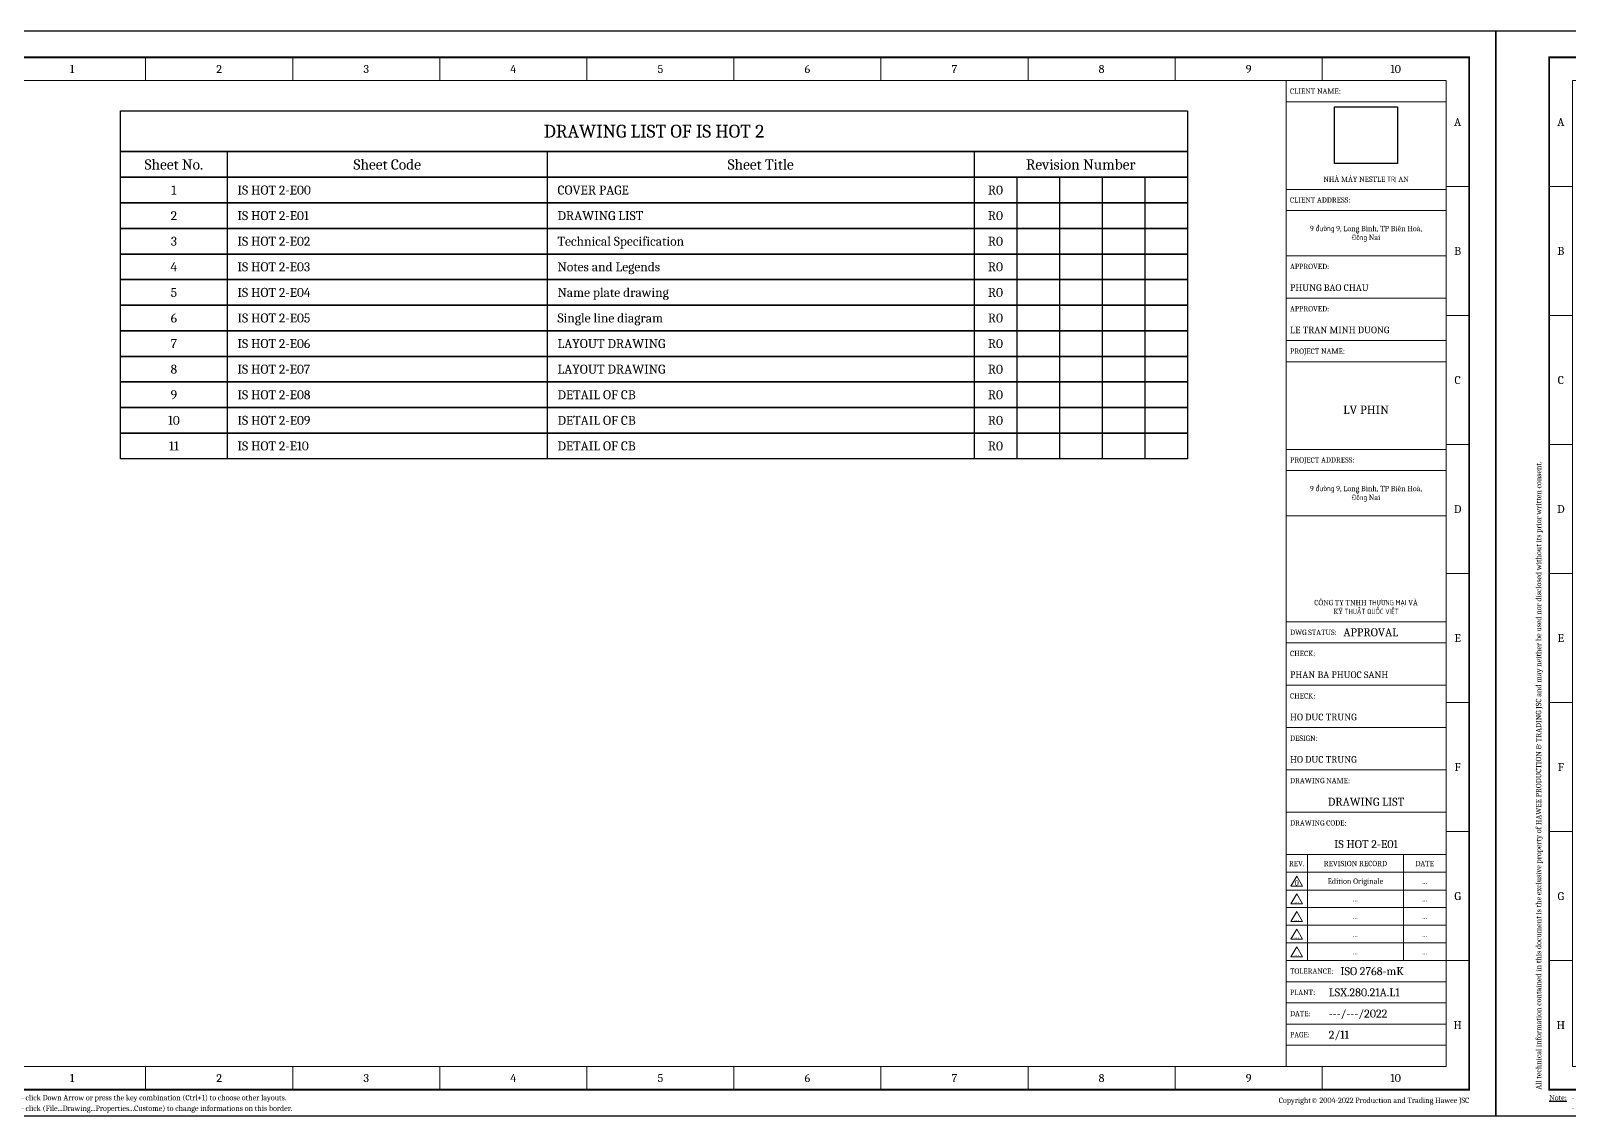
# Model space of a CAD drawing. Header units: millimetres. Extents: x -116965 to 323937, y 291661 to 566926.
# Drawn here: x -90987 to -82912, y 312088 to 317790 of the extents above; entities that cross this region are included whole.
import ezdxf
from ezdxf.enums import TextEntityAlignment as Align

# ---------------------------------------------------------------- set-up
doc = ezdxf.new("R2010")
doc.units = ezdxf.units.MM
doc.layers.get('0').update_dxf_attribs({"lineweight": 18})
doc.styles.add('hwBorder', font='Cambria.ttf')
doc.styles.add('hwText', font='Cambria.ttf')
picture_1 = doc.add_image_def('image1.png', size_in_pixel=(430, 385))

# ---------------------------------------------------------------- blocks, each defined once
blk = doc.blocks.new('*U1980')
at = {"color": 5}
for p, q in [((37.57, 198.62), (37.57, 194.28)), ((65.14, 198.62), (65.14, 194.28)), ((92.7, 198.62), (92.7, 194.28)), ((120.27, 198.62), (120.27, 194.28)), ((147.84, 198.62), (147.84, 194.28)), ((175.41, 198.62), (175.41, 194.28)), ((202.98, 198.62), (202.98, 194.28)), ((230.54, 198.62), (230.54, 194.28)), ((258.11, 198.62), (258.11, 194.28)), ((10, 174.42), (14.34, 174.42)), ((285.68, 174.42), (281.34, 174.42)), ((10, 150.22), (14.34, 150.22)), ((285.68, 150.22), (281.34, 150.22)), ((10, 126.01), (14.34, 126.01)), ((285.68, 126.01), (281.34, 126.01)), ((10, 101.81), (14.34, 101.81)), ((285.68, 101.81), (281.34, 101.81)), ((10, 77.61), (14.34, 77.61)), ((285.68, 77.61), (281.34, 77.61)), ((10, 53.41), (14.34, 53.41)), ((285.68, 53.41), (281.34, 53.41)), ((10, 29.2), (14.34, 29.2)), ((285.68, 29.2), (281.34, 29.2)), ((37.57, 5), (37.57, 9.34)), ((65.14, 5), (65.14, 9.34)), ((92.7, 5), (92.7, 9.34)), ((120.27, 5), (120.27, 9.34)), ((147.84, 5), (147.84, 9.34)), ((175.41, 5), (175.41, 9.34)), ((202.98, 5), (202.98, 9.34)), ((230.54, 5), (230.54, 9.34)), ((258.11, 5), (258.11, 9.34))]:
    blk.add_line(p, q, dxfattribs=at)
at = {"color": 5, "const_width": 0.35}
blk.add_lwpolyline([(10, 198.62), (285.68, 198.62), (285.68, 5), (10, 5)], close=True, dxfattribs=at)
at = {"color": 5}
for points in [[(14.34, 194.28), (281.34, 194.28), (281.34, 9.34), (14.34, 9.34)], [(251.34, 194.28), (281.34, 194.28), (281.34, 190.31), (251.34, 190.31)], [(251.34, 190.31), (281.34, 190.31), (281.34, 173.87), (251.34, 173.87)], [(251.34, 173.87), (281.34, 173.87), (281.34, 169.9), (251.34, 169.9)], [(251.34, 173.87), (281.34, 173.87), (281.34, 169.9), (251.34, 169.9)], [(251.34, 169.9), (281.34, 169.9), (281.34, 153.45), (251.34, 153.45)], [(251.34, 169.9), (281.34, 169.9), (281.34, 161.4), (251.34, 161.4)], [(251.34, 161.4), (281.34, 161.4), (281.34, 153.45), (251.34, 153.45)], [(251.34, 153.45), (281.34, 153.45), (281.34, 145.51), (251.34, 145.51)], [(251.34, 145.51), (281.34, 145.51), (281.34, 141.54), (251.34, 141.54)], [(251.34, 141.54), (281.34, 141.54), (281.34, 125.1), (251.34, 125.1)], [(251.34, 125.1), (281.34, 125.1), (281.34, 121.12), (251.34, 121.12)], [(251.34, 121.12), (281.34, 121.12), (281.34, 112.63), (251.34, 112.63)], [(251.34, 92.76), (281.34, 92.76), (281.34, 112.63), (251.34, 112.63)], [(251.34, 92.76), (281.34, 92.76), (281.34, 88.79), (251.34, 88.79)], [(251.34, 80.85), (281.34, 80.85), (281.34, 88.79), (251.34, 88.79)], [(251.34, 72.9), (281.34, 72.9), (281.34, 80.85), (251.34, 80.85)], [(251.34, 64.96), (281.34, 64.96), (281.34, 72.9), (251.34, 72.9)], [(251.34, 57.01), (281.34, 57.01), (281.34, 64.96), (251.34, 64.96)], [(251.34, 49.07), (281.34, 49.07), (281.34, 57.01), (251.34, 57.01)], [(251.34, 49.07), (255.34, 49.07), (255.34, 45.76), (251.34, 45.76)], [(255.34, 49.07), (273.34, 49.07), (273.34, 45.76), (255.34, 45.76)], [(273.34, 49.07), (281.34, 49.07), (281.34, 45.76), (273.34, 45.76)], [(251.34, 45.76), (255.34, 45.76), (255.34, 42.44), (251.34, 42.44)], [(255.34, 45.76), (273.34, 45.76), (273.34, 42.44), (255.34, 42.44)], [(273.34, 45.76), (281.34, 45.76), (281.34, 42.44), (273.34, 42.44)], [(251.34, 42.44), (255.34, 42.44), (255.34, 39.13), (251.34, 39.13)], [(255.34, 42.44), (273.34, 42.44), (273.34, 39.13), (255.34, 39.13)], [(273.34, 42.44), (281.34, 42.44), (281.34, 39.13), (273.34, 39.13)], [(251.34, 39.13), (255.34, 39.13), (255.34, 35.82), (251.34, 35.82)], [(255.34, 39.13), (273.34, 39.13), (273.34, 35.82), (255.34, 35.82)], [(273.34, 39.13), (281.34, 39.13), (281.34, 35.82), (273.34, 35.82)], [(251.34, 35.82), (255.34, 35.82), (255.34, 32.51), (251.34, 32.51)], [(255.34, 35.82), (273.34, 35.82), (273.34, 32.51), (255.34, 32.51)], [(273.34, 35.82), (281.34, 35.82), (281.34, 32.51), (273.34, 32.51)], [(251.34, 32.51), (255.34, 32.51), (255.34, 29.2), (251.34, 29.2)], [(255.34, 32.51), (273.34, 32.51), (273.34, 29.2), (255.34, 29.2)], [(273.34, 32.51), (281.34, 32.51), (281.34, 29.2), (273.34, 29.2)], [(251.34, 29.2), (281.34, 29.2), (281.34, 25.23), (251.34, 25.23)], [(251.34, 25.23), (281.34, 25.23), (281.34, 21.26), (251.34, 21.26)], [(251.34, 21.26), (281.34, 21.26), (281.34, 17.28), (251.34, 17.28)], [(251.34, 17.28), (281.34, 17.28), (281.34, 13.31), (251.34, 13.31)], [(251.34, 13.31), (281.34, 13.31), (281.34, 9.34), (251.34, 9.34)]]:
    blk.add_lwpolyline(points, close=True, dxfattribs=at)
at = {"color": 253}
for points in [[(253.34, 45.04), (252.26, 43.16), (254.42, 43.16)], [(253.34, 41.73), (252.26, 39.85), (254.42, 39.85)], [(253.34, 38.42), (252.26, 36.54), (254.42, 36.54)], [(253.34, 35.11), (252.26, 33.23), (254.42, 33.23)], [(253.34, 31.8), (252.26, 29.92), (254.42, 29.92)]]:
    blk.add_lwpolyline(points, close=True, dxfattribs=at)
at = {"layer": 'Defpoints', "color": 4}
blk.add_lwpolyline([(0, 203.62), (290.68, 203.62), (290.68, 0), (0, 0)], close=True, dxfattribs=at)
at = {"color": 253, "style": 'hwBorder'}
for s, height, p in [('1', 1.5, (23.78, 196.45)), ('2', 1.5, (51.35, 196.45)), ('3', 1.5, (78.92, 196.45)), ('4', 1.5, (106.49, 196.45)), ('5', 1.5, (134.06, 196.45)), ('6', 1.5, (161.62, 196.45)), ('7', 1.5, (189.19, 196.45)), ('8', 1.5, (216.76, 196.45)), ('9', 1.5, (244.33, 196.45)), ('10', 1.5, (271.89, 196.45)), ('A', 1.5, (12.17, 186.52)), ('A', 1.5, (283.51, 186.52)), ('B', 1.5, (12.17, 162.32)), ('B', 1.5, (283.51, 162.32)), ('C', 1.5, (12.17, 138.11)), ('C', 1.5, (283.51, 138.11)), ('D', 1.5, (12.17, 113.91)), ('D', 1.5, (283.51, 113.91)), ('E', 1.5, (12.17, 89.71)), ('E', 1.5, (283.51, 89.71)), ('F', 1.5, (12.17, 65.51)), ('F', 1.5, (283.51, 65.51)), ('REV.', 1, (253.34, 47.41)), ('REVISION RECORD', 1, (264.34, 47.41)), ('DATE', 1, (277.34, 47.41)), ('G', 1.5, (12.17, 41.3)), ('G', 1.5, (283.51, 41.3)), ('H', 1.5, (12.17, 17.1)), ('H', 1.5, (283.51, 17.1)), ('1', 1.5, (23.78, 7.17)), ('2', 1.5, (51.35, 7.17)), ('3', 1.5, (78.92, 7.17)), ('4', 1.5, (106.49, 7.17)), ('5', 1.5, (134.06, 7.17)), ('6', 1.5, (161.62, 7.17)), ('7', 1.5, (189.19, 7.17)), ('8', 1.5, (216.76, 7.17)), ('9', 1.5, (244.33, 7.17)), ('10', 1.5, (271.89, 7.17))]:
    blk.add_text(s, height=height, dxfattribs=at).set_placement(p, align=Align.MIDDLE_CENTER)
for s, height, p in [('CLIENT NAME:', 1, (252.09, 192.3)), ('CLIENT ADDRESS:', 1, (252.09, 171.88)), ('APPROVED:', 1, (252.09, 159.41)), ('PHUNG BAO CHAU', 1.25, (252.09, 155.44)), ('APPROVED:', 1, (252.09, 151.47)), ('LE TRAN MINH DUONG', 1.25, (252.09, 147.5)), ('PROJECT NAME:', 1, (252.09, 143.52)), ('PROJECT ADDRESS:', 1, (252.09, 123.11)), ('DWG STATUS:', 1, (252.09, 90.78)), ('CHECK:', 1, (252.09, 86.81)), ('PHAN BA PHUOC SANH', 1.25, (252.09, 82.83)), ('CHECK:', 1, (252.09, 78.86)), ('HO DUC TRUNG', 1.25, (252.09, 74.89)), ('DESIGN:', 1, (252.09, 70.92)), ('HO DUC TRUNG', 1.25, (252.09, 66.94)), ('DRAWING NAME:', 1, (252.09, 62.97)), ('DRAWING CODE:', 1, (252.09, 55.02)), ('TOLERANCE:', 1, (252.09, 27.22)), ('PLANT:', 1, (252.09, 23.24)), ('LSX.280.21A.L1', 1.5, (259.34, 23.24)), ('DATE:', 1, (252.09, 19.27)), ('---/---/2022', 1.5, (259.34, 19.27)), ('PAGE:', 1, (252.09, 15.3))]:
    blk.add_text(s, height=height, dxfattribs=at).set_placement(p, align=Align.MIDDLE_LEFT)
blk.add_text('All technical information contained in this document is the exclusive property of HAWEE PRODUCTION & TRADING JSC and may neither be used nor disclosed without its prior written consent. ', height=1, rotation=90, dxfattribs=at).set_placement((8, 5), align=Align.MIDDLE_LEFT)
at = {"color": 6, "style": 'hwBorder'}
blk.add_text('APPROVAL', height=1.5, dxfattribs=at).set_placement((262.09, 90.78), align=Align.MIDDLE_LEFT)
at = {"color": 253, "style": 'hwBorder'}
blk.add_text('Copyright© 2004-2022 Production and Trading Hawee JSC', height=1, dxfattribs=at).set_placement((285.68, 3), align=Align.MIDDLE_RIGHT)
at = {"color": 253, "char_height": 1, "attachment_point": 5, "style": 'hwBorder'}
for s, insert in [('NHÀ MÁY NESTLE TRỊ AN', (266.34, 175.67)), ('CÔNG TY TNHH THƯƠNG MẠI VÀ KỸ THUẬT QUỐC VIỆT', (266.34, 95.42))]:
    blk.add_mtext_dynamic_manual_height_columns(s, width=20.9263, gutter_width=12.5, heights=[0], dxfattribs=dict(at, insert=insert))
at = {"color": 253, "char_height": 1, "width": 30, "attachment_point": 5, "style": 'hwBorder'}
for insert in [(266.34, 165.54), (266.34, 116.77)]:
    blk.add_mtext('9 đường 9, Long Bình, TP Biên Hoà,\\PĐồng Nai', dxfattribs=dict(at, insert=insert))
at = {"color": 253, "insert": (266.34, 132.52), "char_height": 1.6, "width": 30, "attachment_point": 5, "line_spacing_factor": 0.75, "style": 'hwBorder'}
blk.add_mtext('LV PHIN', dxfattribs=at)
at = {"color": 6, "style": 'hwBorder', "flags": 8}
for tag, p in [("DWG'SNAME", (266.34, 59)), ("DWG'SCODE2", (266.34, 51.05))]:
    blk.add_attdef(tag, text='', height=1.5, dxfattribs=at).set_placement(p, align=Align.MIDDLE_CENTER)
at = {"color": 253, "style": 'hwBorder', "flags": 8}
for tag, p in [('REV_0', (253.34, 43.79)), ('REV_MODIFY0', (264.34, 44.1)), ('REV_DATE0', (277.34, 44.1)), ('REV_1', (253.34, 40.48)), ('REV_MODIFY1', (264.34, 40.79)), ('REV_DATE1', (277.34, 40.79)), ('REV_2', (253.34, 37.17)), ('REV_MODIFY2', (264.34, 37.48)), ('REV_DATE2', (277.34, 37.48)), ('REV_MODIFY3', (264.34, 34.17)), ('REV_DATE3', (277.34, 34.17)), ('REV_3', (253.34, 33.86)), ('REV_4', (253.34, 30.55)), ('REV_MODIFY4', (264.34, 30.86)), ('REV_DATE4', (277.34, 30.86))]:
    blk.add_attdef(tag, text='', height=1, dxfattribs=at).set_placement(p, align=Align.MIDDLE_CENTER)
at = {"color": 6, "style": 'hwBorder', "flags": 8}
for tag, p in [('TOLERANCE', (261.54, 27.22)), ('PAGE', (259.34, 15.3))]:
    blk.add_attdef(tag, text='', height=1.5, dxfattribs=at).set_placement(p, align=Align.MIDDLE_LEFT)
at = {"layer": 'Defpoints', "color": 253, "style": 'hwBorder'}
for s, p in [('%%UNote:', (10, 3.5)), ('- click Down Arrow or press the key combination (Ctrl+1) to choose other layouts.', (14.23, 3.5)), ('- click (File...Drawing...Properties...Custome) to change informations on this border.', (14.23, 1.5))]:
    blk.add_text(s, height=1, dxfattribs=at).set_placement(p, align=Align.MIDDLE_LEFT)
at = {"lineweight": -3, "ltscale": 5}
image = blk.add_image(picture_1, insert=(260.4, 178.75), size_in_units=(11.87, 10.63), dxfattribs=at)
image.dxf.flags = 7
blk = doc.blocks.new('TableTitle')
at = {"lineweight": -3, "ltscale": 5}
for points in [[(-100, 0), (100, 0), (100, -7.68), (-100, -7.68), (-100, 0)], [(-100, -7.68), (-80, -7.68), (-80, -12.48), (-100, -12.48), (-100, -7.68)], [(-100, -7.68), (-20, -7.68), (-20, -12.48), (-100, -12.48), (-100, -7.68)], [(-100, -7.68), (60, -7.68), (60, -12.48), (-100, -12.48), (-100, -7.68)], [(-100, -7.68), (100, -7.68), (100, -12.48), (-100, -12.48), (-100, -7.68)]]:
    blk.add_lwpolyline(points, dxfattribs=at)
at = {"color": 6, "lineweight": -3, "ltscale": 5, "style": 'hwText'}
for s, p in [('Sheet No.', (-90, -10.08)), ('Sheet Code', (-50, -10.08)), ('Sheet Title', (20, -10.08)), ('Revision Number', (80, -10.08))]:
    blk.add_text(s, height=1.92, dxfattribs=at).set_placement(p, align=Align.MIDDLE_CENTER)
at = {"color": 2, "lineweight": -3, "ltscale": 5, "style": 'hwText', "flags": 12}
blk.add_attdef('Title', text='', height=2.4, dxfattribs=at).set_placement((0, -3.84), align=Align.MIDDLE_CENTER)
blk = doc.blocks.new('TableData')
at = {"lineweight": -3, "ltscale": 5}
for points in [[(-100, 0), (-80, 0), (-80, -4.8), (-100, -4.8), (-100, 0)], [(-100, 0), (-20, 0), (-20, -4.8), (-100, -4.8), (-100, 0)], [(-100, 0), (60, 0), (60, -4.8), (-100, -4.8), (-100, 0)], [(-100, 0), (68, 0), (68, -4.8), (-100, -4.8), (-100, 0)], [(-100, 0), (76, 0), (76, -4.8), (-100, -4.8), (-100, 0)], [(-100, 0), (84, 0), (84, -4.8), (-100, -4.8), (-100, 0)], [(-100, 0), (92, 0), (92, -4.8), (-100, -4.8), (-100, 0)], [(-100, 0), (100, 0), (100, -4.8), (-100, -4.8), (-100, 0)]]:
    blk.add_lwpolyline(points, dxfattribs=at)
at = {"color": 7, "lineweight": -3, "ltscale": 5, "style": 'hwText', "flags": 12}
for tag, p in [('Sheet', (-90, -2.4)), ('R0', (64, -2.4)), ('R1', (72, -2.4)), ('R2', (80, -2.4)), ('R3', (88, -2.4)), ('R4', (96, -2.4))]:
    blk.add_attdef(tag, text='', height=1.68, dxfattribs=at).set_placement(p, align=Align.MIDDLE_CENTER)
for tag, p in [('SheetCode', (-78.08, -2.4)), ('SheetTitle', (-18.08, -2.4))]:
    blk.add_attdef(tag, text='', height=1.68, dxfattribs=at).set_placement(p, align=Align.MIDDLE_LEFT)

msp = doc.modelspace()

# ---------------------------------------------------------------- block references
at = {"ltscale": 5}
ref = msp.add_blockref('*U1980', (-91436.002727, 312088.154046), dxfattribs=dict(at, xscale=28, yscale=28, zscale=28))
ref.add_attrib("DWG'SNAME", 'DRAWING LIST', dxfattribs={"color": 6, "height": 42, "style": 'hwBorder', "flags": 8}).set_placement((-83978.496727, 313740.084046), align=Align.MIDDLE_CENTER)
ref.add_attrib("DWG'SCODE2", 'IS HOT 2-E01', dxfattribs={"color": 6, "height": 42, "style": 'hwBorder', "flags": 8}).set_placement((-83978.496727, 313517.615646), align=Align.MIDDLE_CENTER)
ref.add_attrib('PAGE', '2/11', dxfattribs={"color": 6, "height": 42, "style": 'hwBorder', "flags": 8}).set_placement((-84174.496727, 312516.509246), align=Align.MIDDLE_LEFT)
ref.add_attrib('TOLERANCE', 'ISO 2768-mK', dxfattribs={"color": 6, "height": 42, "style": 'hwBorder'}).set_placement((-84112.896727, 312850.210446), align=Align.MIDDLE_LEFT)
ref.add_attrib('REV_0', '0', dxfattribs={"color": 253, "height": 28, "style": 'hwBorder', "flags": 8}).set_placement((-84342.496727, 313314.206846), align=Align.MIDDLE_CENTER)
ref.add_attrib('REV_DATE0', '...', dxfattribs={"color": 253, "height": 28, "style": 'hwBorder', "flags": 8}).set_placement((-83670.496727, 313322.956846), align=Align.MIDDLE_CENTER)
ref.add_attrib('REV_MODIFY0', 'Edition Originale', dxfattribs={"color": 253, "height": 28, "style": 'hwBorder', "flags": 8}).set_placement((-84034.496727, 313322.956846), align=Align.MIDDLE_CENTER)
ref.add_attrib('REV_1', '...', dxfattribs={"color": 253, "height": 28, "style": 'hwBorder', "flags": 8}).set_placement((-84342.496727, 313221.510046), align=Align.MIDDLE_CENTER)
ref.add_attrib('REV_DATE1', '...', dxfattribs={"color": 253, "height": 28, "style": 'hwBorder', "flags": 8}).set_placement((-83670.496727, 313230.260046), align=Align.MIDDLE_CENTER)
ref.add_attrib('REV_MODIFY1', '...', dxfattribs={"color": 253, "height": 28, "style": 'hwBorder', "flags": 8}).set_placement((-84034.496727, 313230.260046), align=Align.MIDDLE_CENTER)
ref.add_attrib('REV_2', '...', dxfattribs={"color": 253, "height": 28, "style": 'hwBorder', "flags": 8}).set_placement((-84342.496727, 313128.816046), align=Align.MIDDLE_CENTER)
ref.add_attrib('REV_DATE2', '...', dxfattribs={"color": 253, "height": 28, "style": 'hwBorder', "flags": 8}).set_placement((-83670.496727, 313137.566046), align=Align.MIDDLE_CENTER)
ref.add_attrib('REV_MODIFY2', '...', dxfattribs={"color": 253, "height": 28, "style": 'hwBorder', "flags": 8}).set_placement((-84034.496727, 313137.566046), align=Align.MIDDLE_CENTER)
ref.add_attrib('REV_3', '...', dxfattribs={"color": 253, "height": 28, "style": 'hwBorder', "flags": 8}).set_placement((-84342.496727, 313036.122046), align=Align.MIDDLE_CENTER)
ref.add_attrib('REV_DATE3', '...', dxfattribs={"color": 253, "height": 28, "style": 'hwBorder', "flags": 8}).set_placement((-83670.496727, 313044.872046), align=Align.MIDDLE_CENTER)
ref.add_attrib('REV_MODIFY3', '...', dxfattribs={"color": 253, "height": 28, "style": 'hwBorder', "flags": 8}).set_placement((-84034.496727, 313044.872046), align=Align.MIDDLE_CENTER)
ref.add_attrib('REV_4', '...', dxfattribs={"color": 253, "height": 28, "style": 'hwBorder', "flags": 8}).set_placement((-84342.496727, 312943.425246), align=Align.MIDDLE_CENTER)
ref.add_attrib('REV_DATE4', '...', dxfattribs={"color": 253, "height": 28, "style": 'hwBorder', "flags": 8}).set_placement((-83670.496727, 312952.175246), align=Align.MIDDLE_CENTER)
ref.add_attrib('REV_MODIFY4', '...', dxfattribs={"color": 253, "height": 28, "style": 'hwBorder', "flags": 8}).set_placement((-84034.496727, 312952.175246), align=Align.MIDDLE_CENTER)
ref = msp.add_blockref('*U1980', (-83296.99254, 312088.154046), dxfattribs=dict(at, xscale=28, yscale=28, zscale=28))
ref.add_attrib("DWG'SNAME", 'Technical Specification', dxfattribs={"color": 6, "height": 42, "style": 'hwBorder', "flags": 8}).set_placement((-75839.48654, 313740.084046), align=Align.MIDDLE_CENTER)
ref.add_attrib("DWG'SCODE2", 'IS HOT 2-E02', dxfattribs={"color": 6, "height": 42, "style": 'hwBorder', "flags": 8}).set_placement((-75839.48654, 313517.615646), align=Align.MIDDLE_CENTER)
ref.add_attrib('PAGE', '3/11', dxfattribs={"color": 6, "height": 42, "style": 'hwBorder', "flags": 8}).set_placement((-76035.48654, 312516.509246), align=Align.MIDDLE_LEFT)
ref.add_attrib('TOLERANCE', 'ISO 2768-mK', dxfattribs={"color": 6, "height": 42, "style": 'hwBorder'}).set_placement((-75973.88654, 312850.210446), align=Align.MIDDLE_LEFT)
ref.add_attrib('REV_0', '0', dxfattribs={"color": 253, "height": 28, "style": 'hwBorder', "flags": 8}).set_placement((-76203.48654, 313314.206846), align=Align.MIDDLE_CENTER)
ref.add_attrib('REV_DATE0', '...', dxfattribs={"color": 253, "height": 28, "style": 'hwBorder', "flags": 8}).set_placement((-75531.48654, 313322.956846), align=Align.MIDDLE_CENTER)
ref.add_attrib('REV_MODIFY0', 'Edition Originale', dxfattribs={"color": 253, "height": 28, "style": 'hwBorder', "flags": 8}).set_placement((-75895.48654, 313322.956846), align=Align.MIDDLE_CENTER)
ref.add_attrib('REV_1', '...', dxfattribs={"color": 253, "height": 28, "style": 'hwBorder', "flags": 8}).set_placement((-76203.48654, 313221.510046), align=Align.MIDDLE_CENTER)
ref.add_attrib('REV_DATE1', '...', dxfattribs={"color": 253, "height": 28, "style": 'hwBorder', "flags": 8}).set_placement((-75531.48654, 313230.260046), align=Align.MIDDLE_CENTER)
ref.add_attrib('REV_MODIFY1', '...', dxfattribs={"color": 253, "height": 28, "style": 'hwBorder', "flags": 8}).set_placement((-75895.48654, 313230.260046), align=Align.MIDDLE_CENTER)
ref.add_attrib('REV_2', '...', dxfattribs={"color": 253, "height": 28, "style": 'hwBorder', "flags": 8}).set_placement((-76203.48654, 313128.816046), align=Align.MIDDLE_CENTER)
ref.add_attrib('REV_DATE2', '...', dxfattribs={"color": 253, "height": 28, "style": 'hwBorder', "flags": 8}).set_placement((-75531.48654, 313137.566046), align=Align.MIDDLE_CENTER)
ref.add_attrib('REV_MODIFY2', '...', dxfattribs={"color": 253, "height": 28, "style": 'hwBorder', "flags": 8}).set_placement((-75895.48654, 313137.566046), align=Align.MIDDLE_CENTER)
ref.add_attrib('REV_3', '...', dxfattribs={"color": 253, "height": 28, "style": 'hwBorder', "flags": 8}).set_placement((-76203.48654, 313036.122046), align=Align.MIDDLE_CENTER)
ref.add_attrib('REV_DATE3', '...', dxfattribs={"color": 253, "height": 28, "style": 'hwBorder', "flags": 8}).set_placement((-75531.48654, 313044.872046), align=Align.MIDDLE_CENTER)
ref.add_attrib('REV_MODIFY3', '...', dxfattribs={"color": 253, "height": 28, "style": 'hwBorder', "flags": 8}).set_placement((-75895.48654, 313044.872046), align=Align.MIDDLE_CENTER)
ref.add_attrib('REV_4', '...', dxfattribs={"color": 253, "height": 28, "style": 'hwBorder', "flags": 8}).set_placement((-76203.48654, 312943.425246), align=Align.MIDDLE_CENTER)
ref.add_attrib('REV_DATE4', '...', dxfattribs={"color": 253, "height": 28, "style": 'hwBorder', "flags": 8}).set_placement((-75531.48654, 312952.175246), align=Align.MIDDLE_CENTER)
ref.add_attrib('REV_MODIFY4', '...', dxfattribs={"color": 253, "height": 28, "style": 'hwBorder', "flags": 8}).set_placement((-75895.48654, 312952.175246), align=Align.MIDDLE_CENTER)
at = {"lineweight": -3, "ltscale": 5}
ref = msp.add_blockref('TableTitle', (-87715.92815, 317369.551087), dxfattribs=dict(at, xscale=28.00000339745264, yscale=28.00000339745264, zscale=28.00000339745264))
ref.add_attrib('Title', 'DRAWING LIST OF IS HOT 2', dxfattribs={"color": 2, "lineweight": -3, "ltscale": 5, "height": 67.20000815, "style": 'hwText'}).set_placement((-87715.92815, 317262.031074), align=Align.MIDDLE_CENTER)
ref = msp.add_blockref('TableData', (-87715.92815, 317020.111045), dxfattribs=dict(at, xscale=28.00000339745264, yscale=28.00000339745264, zscale=28.00000339745264))
ref.add_attrib('Sheet', '1', dxfattribs={"color": 7, "lineweight": -3, "ltscale": 5, "height": 47.040006, "style": 'hwText'}).set_placement((-90235.928456, 316952.911036), align=Align.MIDDLE_CENTER)
ref.add_attrib('SheetCode', 'IS HOT 2-E00', dxfattribs={"color": 7, "lineweight": -3, "ltscale": 5, "height": 47.04000571, "style": 'hwText'}).set_placement((-89902.168415, 316952.911036), align=Align.MIDDLE_LEFT)
ref.add_attrib('SheetTitle', 'COVER PAGE', dxfattribs={"color": 7, "lineweight": -3, "ltscale": 5, "height": 47.0400057, "style": 'hwText'}).set_placement((-88222.168211, 316952.911036), align=Align.MIDDLE_LEFT)
ref.add_attrib('R0', 'R0', dxfattribs={"color": 7, "lineweight": -3, "ltscale": 5, "height": 47.0400057, "style": 'hwText'}).set_placement((-85923.927933, 316952.911036), align=Align.MIDDLE_CENTER)
ref = msp.add_blockref('TableData', (-87715.92815, 316885.711028), dxfattribs=dict(at, xscale=28.00000339745264, yscale=28.00000339745264, zscale=28.00000339745264))
ref.add_attrib('Sheet', '2', dxfattribs={"color": 7, "lineweight": -3, "ltscale": 5, "height": 47.040006, "style": 'hwText'}).set_placement((-90235.928456, 316818.51102), align=Align.MIDDLE_CENTER)
ref.add_attrib('SheetCode', 'IS HOT 2-E01', dxfattribs={"color": 7, "lineweight": -3, "ltscale": 5, "height": 47.04000571, "style": 'hwText'}).set_placement((-89902.168415, 316818.51102), align=Align.MIDDLE_LEFT)
ref.add_attrib('SheetTitle', 'DRAWING LIST', dxfattribs={"color": 7, "lineweight": -3, "ltscale": 5, "height": 47.04000571, "style": 'hwText'}).set_placement((-88222.168211, 316818.51102), align=Align.MIDDLE_LEFT)
ref.add_attrib('R0', 'R0', dxfattribs={"color": 7, "lineweight": -3, "ltscale": 5, "height": 47.0400057, "style": 'hwText'}).set_placement((-85923.927933, 316818.51102), align=Align.MIDDLE_CENTER)
ref = msp.add_blockref('TableData', (-87715.92815, 316751.311012), dxfattribs=dict(at, xscale=28.00000339745264, yscale=28.00000339745264, zscale=28.00000339745264))
ref.add_attrib('Sheet', '3', dxfattribs={"color": 7, "lineweight": -3, "ltscale": 5, "height": 47.040006, "style": 'hwText'}).set_placement((-90235.928456, 316684.111004), align=Align.MIDDLE_CENTER)
ref.add_attrib('SheetCode', 'IS HOT 2-E02', dxfattribs={"color": 7, "lineweight": -3, "ltscale": 5, "height": 47.04000571, "style": 'hwText'}).set_placement((-89902.168415, 316684.111004), align=Align.MIDDLE_LEFT)
ref.add_attrib('SheetTitle', 'Technical Specification', dxfattribs={"color": 7, "lineweight": -3, "ltscale": 5, "height": 47.04000571, "style": 'hwText'}).set_placement((-88222.168211, 316684.111004), align=Align.MIDDLE_LEFT)
ref.add_attrib('R0', 'R0', dxfattribs={"color": 7, "lineweight": -3, "ltscale": 5, "height": 47.0400057, "style": 'hwText'}).set_placement((-85923.927933, 316684.111004), align=Align.MIDDLE_CENTER)
ref = msp.add_blockref('TableData', (-87715.92815, 316616.910996), dxfattribs=dict(at, xscale=28.00000339745264, yscale=28.00000339745264, zscale=28.00000339745264))
ref.add_attrib('Sheet', '4', dxfattribs={"color": 7, "lineweight": -3, "ltscale": 5, "height": 47.040006, "style": 'hwText'}).set_placement((-90235.928456, 316549.710988), align=Align.MIDDLE_CENTER)
ref.add_attrib('SheetCode', 'IS HOT 2-E03', dxfattribs={"color": 7, "lineweight": -3, "ltscale": 5, "height": 47.04000571, "style": 'hwText'}).set_placement((-89902.168415, 316549.710988), align=Align.MIDDLE_LEFT)
ref.add_attrib('SheetTitle', 'Notes and Legends', dxfattribs={"color": 7, "lineweight": -3, "ltscale": 5, "height": 47.04000571, "style": 'hwText'}).set_placement((-88222.168211, 316549.710988), align=Align.MIDDLE_LEFT)
ref.add_attrib('R0', 'R0', dxfattribs={"color": 7, "lineweight": -3, "ltscale": 5, "height": 47.0400057, "style": 'hwText'}).set_placement((-85923.927933, 316549.710988), align=Align.MIDDLE_CENTER)
ref = msp.add_blockref('TableData', (-87715.92815, 316482.510979), dxfattribs=dict(at, xscale=28.00000339745264, yscale=28.00000339745264, zscale=28.00000339745264))
ref.add_attrib('Sheet', '5', dxfattribs={"color": 7, "lineweight": -3, "ltscale": 5, "height": 47.040006, "style": 'hwText'}).set_placement((-90235.928456, 316415.310971), align=Align.MIDDLE_CENTER)
ref.add_attrib('SheetCode', 'IS HOT 2-E04', dxfattribs={"color": 7, "lineweight": -3, "ltscale": 5, "height": 47.04000571, "style": 'hwText'}).set_placement((-89902.168415, 316415.310971), align=Align.MIDDLE_LEFT)
ref.add_attrib('SheetTitle', 'Name plate drawing', dxfattribs={"color": 7, "lineweight": -3, "ltscale": 5, "height": 47.04000571, "style": 'hwText'}).set_placement((-88222.168211, 316415.310971), align=Align.MIDDLE_LEFT)
ref.add_attrib('R0', 'R0', dxfattribs={"color": 7, "lineweight": -3, "ltscale": 5, "height": 47.0400057, "style": 'hwText'}).set_placement((-85923.927933, 316415.310971), align=Align.MIDDLE_CENTER)
ref = msp.add_blockref('TableData', (-87715.92815, 316348.110963), dxfattribs=dict(at, xscale=28.00000339745264, yscale=28.00000339745264, zscale=28.00000339745264))
ref.add_attrib('Sheet', '6', dxfattribs={"color": 7, "lineweight": -3, "ltscale": 5, "height": 47.040006, "style": 'hwText'}).set_placement((-90235.928456, 316280.910955), align=Align.MIDDLE_CENTER)
ref.add_attrib('SheetCode', 'IS HOT 2-E05', dxfattribs={"color": 7, "lineweight": -3, "ltscale": 5, "height": 47.04000571, "style": 'hwText'}).set_placement((-89902.168415, 316280.910955), align=Align.MIDDLE_LEFT)
ref.add_attrib('SheetTitle', 'Single line diagram', dxfattribs={"color": 7, "lineweight": -3, "ltscale": 5, "height": 47.04000571, "style": 'hwText'}).set_placement((-88222.168211, 316280.910955), align=Align.MIDDLE_LEFT)
ref.add_attrib('R0', 'R0', dxfattribs={"color": 7, "lineweight": -3, "ltscale": 5, "height": 47.0400057, "style": 'hwText'}).set_placement((-85923.927933, 316280.910955), align=Align.MIDDLE_CENTER)
ref = msp.add_blockref('TableData', (-87715.92815, 316213.710947), dxfattribs=dict(at, xscale=28.00000339745264, yscale=28.00000339745264, zscale=28.00000339745264))
ref.add_attrib('Sheet', '7', dxfattribs={"color": 7, "lineweight": -3, "ltscale": 5, "height": 47.040006, "style": 'hwText'}).set_placement((-90235.928456, 316146.510939), align=Align.MIDDLE_CENTER)
ref.add_attrib('SheetCode', 'IS HOT 2-E06', dxfattribs={"color": 7, "lineweight": -3, "ltscale": 5, "height": 47.04000571, "style": 'hwText'}).set_placement((-89902.168415, 316146.510939), align=Align.MIDDLE_LEFT)
ref.add_attrib('SheetTitle', 'LAYOUT DRAWING', dxfattribs={"color": 7, "lineweight": -3, "ltscale": 5, "height": 47.04000571, "style": 'hwText'}).set_placement((-88222.168211, 316146.510939), align=Align.MIDDLE_LEFT)
ref.add_attrib('R0', 'R0', dxfattribs={"color": 7, "lineweight": -3, "ltscale": 5, "height": 47.0400057, "style": 'hwText'}).set_placement((-85923.927933, 316146.510939), align=Align.MIDDLE_CENTER)
ref = msp.add_blockref('TableData', (-87715.92815, 316079.31093), dxfattribs=dict(at, xscale=28.00000339745264, yscale=28.00000339745264, zscale=28.00000339745264))
ref.add_attrib('Sheet', '8', dxfattribs={"color": 7, "lineweight": -3, "ltscale": 5, "height": 47.040006, "style": 'hwText'}).set_placement((-90235.928456, 316012.110922), align=Align.MIDDLE_CENTER)
ref.add_attrib('SheetCode', 'IS HOT 2-E07', dxfattribs={"color": 7, "lineweight": -3, "ltscale": 5, "height": 47.04000571, "style": 'hwText'}).set_placement((-89902.168415, 316012.110922), align=Align.MIDDLE_LEFT)
ref.add_attrib('SheetTitle', 'LAYOUT DRAWING', dxfattribs={"color": 7, "lineweight": -3, "ltscale": 5, "height": 47.04000571, "style": 'hwText'}).set_placement((-88222.168211, 316012.110922), align=Align.MIDDLE_LEFT)
ref.add_attrib('R0', 'R0', dxfattribs={"color": 7, "lineweight": -3, "ltscale": 5, "height": 47.0400057, "style": 'hwText'}).set_placement((-85923.927933, 316012.110922), align=Align.MIDDLE_CENTER)
ref = msp.add_blockref('TableData', (-87715.92815, 315944.910914), dxfattribs=dict(at, xscale=28.00000339745264, yscale=28.00000339745264, zscale=28.00000339745264))
ref.add_attrib('Sheet', '9', dxfattribs={"color": 7, "lineweight": -3, "ltscale": 5, "height": 47.040006, "style": 'hwText'}).set_placement((-90235.928456, 315877.710906), align=Align.MIDDLE_CENTER)
ref.add_attrib('SheetCode', 'IS HOT 2-E08', dxfattribs={"color": 7, "lineweight": -3, "ltscale": 5, "height": 47.04000571, "style": 'hwText'}).set_placement((-89902.168415, 315877.710906), align=Align.MIDDLE_LEFT)
ref.add_attrib('SheetTitle', 'DETAIL OF CB', dxfattribs={"color": 7, "lineweight": -3, "ltscale": 5, "height": 47.04000571, "style": 'hwText'}).set_placement((-88222.168211, 315877.710906), align=Align.MIDDLE_LEFT)
ref.add_attrib('R0', 'R0', dxfattribs={"color": 7, "lineweight": -3, "ltscale": 5, "height": 47.0400057, "style": 'hwText'}).set_placement((-85923.927933, 315877.710906), align=Align.MIDDLE_CENTER)
ref = msp.add_blockref('TableData', (-87715.92815, 315810.510898), dxfattribs=dict(at, xscale=28.00000339745264, yscale=28.00000339745264, zscale=28.00000339745264))
ref.add_attrib('Sheet', '10', dxfattribs={"color": 7, "lineweight": -3, "ltscale": 5, "height": 47.0400057, "style": 'hwText'}).set_placement((-90235.928456, 315743.31089), align=Align.MIDDLE_CENTER)
ref.add_attrib('SheetCode', 'IS HOT 2-E09', dxfattribs={"color": 7, "lineweight": -3, "ltscale": 5, "height": 47.04000571, "style": 'hwText'}).set_placement((-89902.168415, 315743.31089), align=Align.MIDDLE_LEFT)
ref.add_attrib('SheetTitle', 'DETAIL OF CB', dxfattribs={"color": 7, "lineweight": -3, "ltscale": 5, "height": 47.04000571, "style": 'hwText'}).set_placement((-88222.168211, 315743.31089), align=Align.MIDDLE_LEFT)
ref.add_attrib('R0', 'R0', dxfattribs={"color": 7, "lineweight": -3, "ltscale": 5, "height": 47.0400057, "style": 'hwText'}).set_placement((-85923.927933, 315743.31089), align=Align.MIDDLE_CENTER)
ref = msp.add_blockref('TableData', (-87715.92815, 315676.110882), dxfattribs=dict(at, xscale=28.00000339745264, yscale=28.00000339745264, zscale=28.00000339745264))
ref.add_attrib('Sheet', '11', dxfattribs={"color": 7, "lineweight": -3, "ltscale": 5, "height": 47.0400057, "style": 'hwText'}).set_placement((-90235.928456, 315608.910873), align=Align.MIDDLE_CENTER)
ref.add_attrib('SheetCode', 'IS HOT 2-E10', dxfattribs={"color": 7, "lineweight": -3, "ltscale": 5, "height": 47.04000571, "style": 'hwText'}).set_placement((-89902.168415, 315608.910873), align=Align.MIDDLE_LEFT)
ref.add_attrib('SheetTitle', 'DETAIL OF CB', dxfattribs={"color": 7, "lineweight": -3, "ltscale": 5, "height": 47.04000571, "style": 'hwText'}).set_placement((-88222.168211, 315608.910873), align=Align.MIDDLE_LEFT)
ref.add_attrib('R0', 'R0', dxfattribs={"color": 7, "lineweight": -3, "ltscale": 5, "height": 47.0400057, "style": 'hwText'}).set_placement((-85923.927933, 315608.910873), align=Align.MIDDLE_CENTER)

doc.saveas('drawing.dxf')
